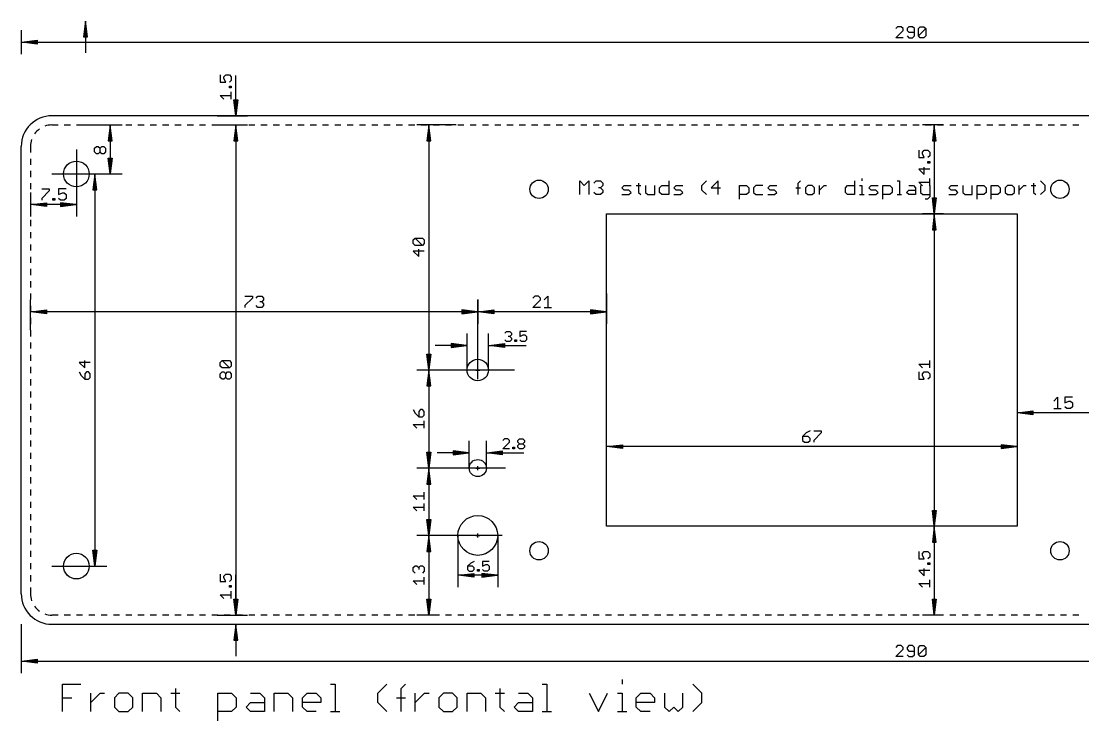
# Model space of a CAD drawing. Extents: x -7 to 596, y -21 to 445.
# Drawn here: x 0 to 173.2, y -17.2 to 96.9 of the extents above; entities that cross this region are included whole.
import ezdxf

# ---------------------------------------------------------------- set-up
doc = ezdxf.new("R2010")
doc.units = 0
for name, color, linetype in [('137', 1, 'CONTINUOUS'), ('20', 7, 'CONTINUOUS'), ('47', 2, 'CONTINUOUS')]:
    doc.layers.add(name, color=color, linetype=linetype)

msp = doc.modelspace()

# ---------------------------------------------------------------- linework, layer by layer
at = {"layer": '137'}
for p, q in [((137.1573, 71.2496), (137.1573, 70.8749)), ((91.127, 68.627), (91.127, 70.8749)), ((91.127, 70.8749), (91.8763, 70.1256)), ((91.8763, 70.1256), (92.6256, 70.8749)), ((92.6256, 70.8749), (92.6256, 68.627)), ((93.429, 70.5003), (93.8036, 70.8749)), ((93.8036, 70.8749), (94.5529, 70.8749)), ((94.5529, 69.751), (94.1783, 69.751)), ((94.5529, 70.8749), (94.9276, 70.5003)), ((94.9276, 70.1256), (94.5529, 69.751)), ((94.5529, 69.751), (94.9276, 69.3763)), ((94.9276, 70.5003), (94.9276, 70.1256)), ((94.9276, 69.3763), (94.9276, 69.0017)), ((98.0329, 69.751), (98.4076, 70.1256)), ((98.4076, 69.3763), (98.0329, 69.751)), ((98.4076, 70.1256), (99.5315, 70.1256)), ((99.1569, 69.3763), (98.4076, 69.3763)), ((99.5315, 69.0017), (99.1569, 69.3763)), ((100.3349, 70.1256), (101.0842, 70.1256)), ((100.7095, 70.5003), (100.7095, 69.0017)), ((101.8695, 70.1256), (101.8695, 69.0017)), ((103.3681, 68.627), (103.3681, 70.1256)), ((104.1715, 69.751), (104.5461, 70.1256)), ((104.1715, 69.0017), (104.1715, 69.751)), ((104.5461, 70.1256), (105.6701, 70.1256)), ((105.6701, 70.8749), (105.6701, 68.627)), ((106.4734, 69.751), (106.8481, 70.1256)), ((106.8481, 69.3763), (106.4734, 69.751)), ((106.8481, 70.1256), (107.9721, 70.1256)), ((107.5974, 69.3763), (106.8481, 69.3763)), ((107.9721, 69.0017), (107.5974, 69.3763)), ((111.0774, 70.1256), (111.8267, 70.8749)), ((111.0774, 69.3763), (111.0774, 70.1256)), ((111.8267, 68.627), (111.0774, 69.3763)), ((113.736, 70.8749), (112.612, 69.751)), ((112.612, 69.751), (114.1106, 69.751)), ((113.736, 68.627), (113.736, 70.8749)), ((117.2159, 67.8777), (117.2159, 70.1256)), ((117.2159, 70.1256), (118.3399, 70.1256)), ((118.3399, 70.1256), (118.7146, 69.751)), ((118.7146, 69.751), (118.7146, 69.0017)), ((119.8926, 70.1256), (119.5179, 69.751)), ((119.5179, 69.751), (119.5179, 69.0017)), ((121.0165, 70.1256), (119.8926, 70.1256)), ((121.8199, 69.751), (122.1945, 70.1256)), ((122.1945, 69.3763), (121.8199, 69.751)), ((122.1945, 70.1256), (123.3185, 70.1256)), ((122.9438, 69.3763), (122.1945, 69.3763)), ((123.3185, 69.0017), (122.9438, 69.3763)), ((126.4238, 69.751), (127.1731, 69.751)), ((126.7985, 70.5003), (127.1731, 70.8749)), ((126.7985, 68.627), (126.7985, 70.5003)), ((128.3331, 70.1256), (127.9584, 69.751)), ((127.9584, 69.751), (127.9584, 69.0017)), ((129.0824, 70.1256), (128.3331, 70.1256)), ((129.4571, 69.751), (129.0824, 70.1256)), ((129.4571, 69.0017), (129.4571, 69.751)), ((130.2604, 68.627), (130.2604, 70.1256)), ((130.2604, 69.3763), (131.0097, 70.1256)), ((131.0097, 70.1256), (131.3844, 70.1256)), ((134.4807, 69.751), (134.8553, 70.1256)), ((134.4807, 69.0017), (134.4807, 69.751)), ((134.8553, 70.1256), (135.9793, 70.1256)), ((135.9793, 70.8749), (135.9793, 68.627)), ((136.7827, 70.1256), (137.1573, 70.1256)), ((137.1573, 70.1256), (137.1573, 68.627)), ((138.3173, 69.751), (138.6919, 70.1256)), ((138.6919, 69.3763), (138.3173, 69.751)), ((138.6919, 70.1256), (139.8159, 70.1256)), ((139.4413, 69.3763), (138.6919, 69.3763)), ((139.8159, 69.0017), (139.4413, 69.3763)), ((140.6193, 67.8777), (140.6193, 70.1256)), ((140.6193, 70.1256), (141.7432, 70.1256)), ((141.7432, 70.1256), (142.1179, 69.751)), ((142.1179, 69.751), (142.1179, 69.0017)), ((142.9212, 70.8749), (143.2959, 70.8749)), ((143.2959, 70.8749), (143.2959, 68.627)), ((144.4559, 69.0017), (144.8305, 69.3763)), ((144.8305, 70.1256), (145.5798, 70.1256)), ((144.8305, 69.3763), (145.9545, 69.3763)), ((145.5798, 70.1256), (145.9545, 69.751)), ((145.9545, 69.751), (145.9545, 68.627)), ((146.7578, 70.1256), (146.7578, 69.0017)), ((148.2564, 70.1256), (148.2564, 68.2523)), ((151.3618, 69.751), (151.7364, 70.1256)), ((151.7364, 69.3763), (151.3618, 69.751)), ((151.7364, 70.1256), (152.8604, 70.1256)), ((152.4857, 69.3763), (151.7364, 69.3763)), ((152.8604, 69.0017), (152.4857, 69.3763)), ((153.6637, 70.1256), (153.6637, 69.0017)), ((155.1623, 68.627), (155.1623, 70.1256)), ((155.9657, 67.8777), (155.9657, 70.1256)), ((155.9657, 70.1256), (157.0897, 70.1256)), ((157.0897, 70.1256), (157.4643, 69.751)), ((157.4643, 69.751), (157.4643, 69.0017)), ((158.2677, 67.8777), (158.2677, 70.1256)), ((158.2677, 70.1256), (159.3916, 70.1256)), ((159.3916, 70.1256), (159.7663, 69.751)), ((159.7663, 69.751), (159.7663, 69.0017)), ((160.9443, 70.1256), (160.5696, 69.751)), ((160.5696, 69.751), (160.5696, 69.0017)), ((161.6936, 70.1256), (160.9443, 70.1256)), ((162.0682, 69.751), (161.6936, 70.1256)), ((162.0682, 69.0017), (162.0682, 69.751)), ((162.8716, 68.627), (162.8716, 70.1256)), ((162.8716, 69.3763), (163.6209, 70.1256)), ((163.6209, 70.1256), (163.9956, 70.1256)), ((164.7899, 70.1256), (165.5392, 70.1256)), ((165.1646, 70.5003), (165.1646, 69.0017)), ((167.0738, 70.1256), (166.3245, 70.8749)), ((166.3245, 68.627), (167.0738, 69.3763)), ((167.0738, 69.3763), (167.0738, 70.1256)), ((93.8036, 68.627), (93.429, 69.0017)), ((94.5529, 68.627), (93.8036, 68.627)), ((94.9276, 69.0017), (94.5529, 68.627)), ((98.0329, 68.627), (99.1569, 68.627)), ((99.1569, 68.627), (99.5315, 69.0017)), ((100.7095, 69.0017), (101.0842, 68.627)), ((101.8695, 69.0017), (102.2442, 68.627)), ((102.2442, 68.627), (103.3681, 68.627)), ((104.5461, 68.627), (104.1715, 69.0017)), ((105.6701, 68.627), (104.5461, 68.627)), ((106.4734, 68.627), (107.5974, 68.627)), ((107.5974, 68.627), (107.9721, 69.0017)), ((118.3399, 68.627), (117.2159, 68.627)), ((118.7146, 69.0017), (118.3399, 68.627)), ((119.5179, 69.0017), (119.8926, 68.627)), ((119.8926, 68.627), (121.0165, 68.627)), ((121.8199, 68.627), (122.9438, 68.627)), ((122.9438, 68.627), (123.3185, 69.0017)), ((127.9584, 69.0017), (128.3331, 68.627)), ((128.3331, 68.627), (129.0824, 68.627)), ((129.0824, 68.627), (129.4571, 69.0017)), ((134.8553, 68.627), (134.4807, 69.0017)), ((135.9793, 68.627), (134.8553, 68.627)), ((136.7827, 68.627), (137.532, 68.627)), ((138.3173, 68.627), (139.4413, 68.627)), ((139.4413, 68.627), (139.8159, 69.0017)), ((141.7432, 68.627), (140.6193, 68.627)), ((142.1179, 69.0017), (141.7432, 68.627)), ((142.9212, 68.627), (143.6705, 68.627)), ((144.8305, 68.627), (144.4559, 69.0017)), ((145.9545, 68.627), (144.8305, 68.627)), ((146.7578, 69.0017), (147.1325, 68.627)), ((147.1325, 68.627), (148.2564, 68.627)), ((147.8818, 67.8777), (147.5071, 67.8777)), ((148.2564, 68.2523), (147.8818, 67.8777)), ((151.3618, 68.627), (152.4857, 68.627)), ((152.4857, 68.627), (152.8604, 69.0017)), ((153.6637, 69.0017), (154.0384, 68.627)), ((154.0384, 68.627), (155.1623, 68.627)), ((157.0897, 68.627), (155.9657, 68.627)), ((157.4643, 69.0017), (157.0897, 68.627)), ((159.3916, 68.627), (158.2677, 68.627)), ((159.7663, 69.0017), (159.3916, 68.627)), ((160.5696, 69.0017), (160.9443, 68.627)), ((160.9443, 68.627), (161.6936, 68.627)), ((161.6936, 68.627), (162.0682, 69.0017)), ((165.1646, 69.0017), (165.5392, 68.627))]:
    msp.add_line(p, q, dxfattribs=at)
for centre in [(84.5, 69.5), (169.5, 69.5), (84.5, 10.5), (169.5, 10.5)]:
    msp.add_circle(centre, 1.5, dxfattribs=at)
at = {"layer": '20'}
for p, q in [((285, 81.5), (5, 81.5)), ((5, 80), (6.0071, 80)), ((7.0071, 80), (8.0143, 80)), ((9.0143, 80), (10.0214, 80)), ((11.0214, 80), (12.0286, 80)), ((13.0286, 80), (14.0357, 80)), ((15.0357, 80), (16.0429, 80)), ((17.0429, 80), (18.05, 80)), ((19.05, 80), (20.0571, 80)), ((21.0571, 80), (22.0643, 80)), ((23.0643, 80), (24.0714, 80)), ((25.0714, 80), (26.0786, 80)), ((27.0786, 80), (28.0857, 80)), ((29.0857, 80), (30.0929, 80)), ((31.0929, 80), (32.1, 80)), ((33.1, 80), (34.1071, 80)), ((35.1071, 80), (36.1143, 80)), ((37.1143, 80), (38.1214, 80)), ((39.1214, 80), (40.1286, 80)), ((41.1286, 80), (42.1357, 80)), ((43.1357, 80), (44.1429, 80)), ((45.1429, 80), (46.15, 80)), ((47.15, 80), (48.1571, 80)), ((49.1571, 80), (50.1643, 80)), ((51.1643, 80), (52.1714, 80)), ((53.1714, 80), (54.1786, 80)), ((55.1786, 80), (56.1857, 80)), ((57.1857, 80), (58.1929, 80)), ((59.1929, 80), (60.2, 80)), ((61.2, 80), (62.2071, 80)), ((63.2071, 80), (64.2143, 80)), ((65.2143, 80), (66.2214, 80)), ((67.2214, 80), (68.2286, 80)), ((69.2286, 80), (70.2357, 80)), ((71.2357, 80), (72.2429, 80)), ((73.2429, 80), (74.25, 80)), ((75.25, 80), (76.2571, 80)), ((77.2571, 80), (78.2643, 80)), ((79.2643, 80), (80.2714, 80)), ((81.2714, 80), (82.2786, 80)), ((83.2786, 80), (84.2857, 80)), ((85.2857, 80), (86.2929, 80)), ((87.2929, 80), (88.3, 80)), ((89.3, 80), (90.3071, 80)), ((91.3071, 80), (92.3143, 80)), ((93.3143, 80), (94.3214, 80)), ((95.3214, 80), (96.3286, 80)), ((97.3286, 80), (98.3357, 80)), ((99.3357, 80), (100.3429, 80)), ((101.3429, 80), (102.35, 80)), ((103.35, 80), (104.3571, 80)), ((105.3571, 80), (106.3643, 80)), ((107.3643, 80), (108.3714, 80)), ((109.3714, 80), (110.3786, 80)), ((111.3786, 80), (112.3857, 80)), ((113.3857, 80), (114.3929, 80)), ((115.3929, 80), (116.4, 80)), ((117.4, 80), (118.4071, 80)), ((119.4071, 80), (120.4143, 80)), ((121.4143, 80), (122.4214, 80)), ((123.4214, 80), (124.4286, 80)), ((125.4286, 80), (126.4357, 80)), ((127.4357, 80), (128.4429, 80)), ((129.4429, 80), (130.45, 80)), ((131.45, 80), (132.4571, 80)), ((133.4571, 80), (134.4643, 80)), ((135.4643, 80), (136.4714, 80)), ((137.4714, 80), (138.4786, 80)), ((139.4786, 80), (140.4857, 80)), ((141.4857, 80), (142.4929, 80)), ((143.4929, 80), (144.5, 80)), ((145.5, 80), (146.5071, 80)), ((147.5071, 80), (148.5143, 80)), ((149.5143, 80), (150.5214, 80)), ((151.5214, 80), (152.5286, 80)), ((153.5286, 80), (154.5357, 80)), ((155.5357, 80), (156.5429, 80)), ((157.5429, 80), (158.55, 80)), ((159.55, 80), (160.5571, 80)), ((161.5571, 80), (162.5643, 80)), ((163.5643, 80), (164.5714, 80)), ((165.5714, 80), (166.5786, 80)), ((167.5786, 80), (168.5857, 80)), ((169.5857, 80), (170.5929, 80)), ((171.5929, 80), (172.6, 80)), ((0, 3.5), (0, 76.5)), ((1.5, 76.5), (1.5, 75.5)), ((1.5, 74.5), (1.5, 73.5)), ((1.5, 72.5), (1.5, 71.5)), ((1.5, 70.5), (1.5, 69.5)), ((1.5, 68.5), (1.5, 67.5)), ((1.5, 66.5), (1.5, 65.5)), ((1.5, 64.5), (1.5, 63.5)), ((95.5, 65.5), (162.5, 65.5)), ((95.5, 14.5), (95.5, 65.5)), ((162.5, 65.5), (162.5, 14.5)), ((1.5, 62.5), (1.5, 61.5)), ((1.5, 60.5), (1.5, 59.5)), ((1.5, 58.5), (1.5, 57.5)), ((1.5, 56.5), (1.5, 55.5)), ((1.5, 54.5), (1.5, 53.5)), ((1.5, 52.5), (1.5, 51.5)), ((1.5, 50.5), (1.5, 49.5)), ((1.5, 48.5), (1.5, 47.5)), ((1.5, 46.5), (1.5, 45.5)), ((1.5, 44.5), (1.5, 43.5)), ((1.5, 42.5), (1.5, 41.5)), ((1.5, 40.5), (1.5, 39.5)), ((1.5, 38.5), (1.5, 37.5)), ((1.5, 36.5), (1.5, 35.5)), ((1.5, 34.5), (1.5, 33.5)), ((1.5, 32.5), (1.5, 31.5)), ((1.5, 30.5), (1.5, 29.5)), ((1.5, 28.5), (1.5, 27.5)), ((1.5, 26.5), (1.5, 25.5)), ((1.5, 24.5), (1.5, 23.5)), ((1.5, 22.5), (1.5, 21.5)), ((1.5, 20.5), (1.5, 19.5)), ((1.5, 18.5), (1.5, 17.5)), ((1.5, 16.5), (1.5, 15.5)), ((1.5, 14.5), (1.5, 13.5)), ((162.5, 14.5), (95.5, 14.5)), ((1.5, 12.5), (1.5, 11.5)), ((1.5, 10.5), (1.5, 9.5)), ((1.5, 8.5), (1.5, 7.5)), ((1.5, 6.5), (1.5, 5.5)), ((1.5, 4.5), (1.5, 3.5)), ((6.0071, 0), (5, 0)), ((8.0143, 0), (7.0071, 0)), ((10.0214, 0), (9.0143, 0)), ((12.0286, 0), (11.0214, 0)), ((14.0357, 0), (13.0286, 0)), ((16.0429, 0), (15.0357, 0)), ((18.05, 0), (17.0429, 0)), ((20.0571, 0), (19.05, 0)), ((22.0643, 0), (21.0571, 0)), ((24.0714, 0), (23.0643, 0)), ((26.0786, 0), (25.0714, 0)), ((28.0857, 0), (27.0786, 0)), ((30.0929, 0), (29.0857, 0)), ((32.1, 0), (31.0929, 0)), ((34.1071, 0), (33.1, 0)), ((36.1143, 0), (35.1071, 0)), ((38.1214, 0), (37.1143, 0)), ((40.1286, 0), (39.1214, 0)), ((42.1357, 0), (41.1286, 0)), ((44.1429, 0), (43.1357, 0)), ((46.15, 0), (45.1429, 0)), ((48.1571, 0), (47.15, 0)), ((50.1643, 0), (49.1571, 0)), ((52.1714, 0), (51.1643, 0)), ((54.1786, 0), (53.1714, 0)), ((56.1857, 0), (55.1786, 0)), ((58.1929, 0), (57.1857, 0)), ((60.2, 0), (59.1929, 0)), ((62.2071, 0), (61.2, 0)), ((64.2143, 0), (63.2071, 0)), ((66.2214, 0), (65.2143, 0)), ((68.2286, 0), (67.2214, 0)), ((70.2357, 0), (69.2286, 0)), ((72.2429, 0), (71.2357, 0)), ((74.25, 0), (73.2429, 0)), ((76.2571, 0), (75.25, 0)), ((78.2643, 0), (77.2571, 0)), ((80.2714, 0), (79.2643, 0)), ((82.2786, 0), (81.2714, 0)), ((84.2857, 0), (83.2786, 0)), ((86.2929, 0), (85.2857, 0)), ((88.3, 0), (87.2929, 0)), ((90.3071, 0), (89.3, 0)), ((92.3143, 0), (91.3071, 0)), ((94.3214, 0), (93.3143, 0)), ((96.3286, 0), (95.3214, 0)), ((98.3357, 0), (97.3286, 0)), ((100.3429, 0), (99.3357, 0)), ((102.35, 0), (101.3429, 0)), ((104.3571, 0), (103.35, 0)), ((106.3643, 0), (105.3571, 0)), ((108.3714, 0), (107.3643, 0)), ((110.3786, 0), (109.3714, 0)), ((112.3857, 0), (111.3786, 0)), ((114.3929, 0), (113.3857, 0)), ((116.4, 0), (115.3929, 0)), ((118.4071, 0), (117.4, 0)), ((120.4143, 0), (119.4071, 0)), ((122.4214, 0), (121.4143, 0)), ((124.4286, 0), (123.4214, 0)), ((126.4357, 0), (125.4286, 0)), ((128.4429, 0), (127.4357, 0)), ((130.45, 0), (129.4429, 0)), ((132.4571, 0), (131.45, 0)), ((134.4643, 0), (133.4571, 0)), ((136.4714, 0), (135.4643, 0)), ((138.4786, 0), (137.4714, 0)), ((140.4857, 0), (139.4786, 0)), ((142.4929, 0), (141.4857, 0)), ((144.5, 0), (143.4929, 0)), ((146.5071, 0), (145.5, 0)), ((148.5143, 0), (147.5071, 0)), ((150.5214, 0), (149.5143, 0)), ((152.5286, 0), (151.5214, 0)), ((154.5357, 0), (153.5286, 0)), ((156.5429, 0), (155.5357, 0)), ((158.55, 0), (157.5429, 0)), ((160.5571, 0), (159.55, 0)), ((162.5643, 0), (161.5571, 0)), ((164.5714, 0), (163.5643, 0)), ((166.5786, 0), (165.5714, 0)), ((168.5857, 0), (167.5786, 0)), ((170.5929, 0), (169.5857, 0)), ((172.6, 0), (171.5929, 0)), ((5, -1.5), (285, -1.5))]:
    msp.add_line(p, q, dxfattribs=at)
for centre, radius in [((9, 72), 2.1), ((74.5, 40), 1.75), ((74.5, 24), 1.4), ((74.5, 13), 3.25), ((9, 8), 2.1)]:
    msp.add_circle(centre, radius, dxfattribs=at)
for centre, radius, start, end in [((5, 76.5), 5, 90, 180), ((5, 76.5), 3.5, 90, 109.0865), ((5, 76.5), 3.5, 125.4567, 144.5433), ((5, 76.5), 3.5, 160.9135, 180), ((5, 3.5), 5, 180, 270), ((5, 3.5), 3.5, 180, 199.0865), ((5, 3.5), 3.5, 215.4567, 234.5433), ((5, 3.5), 3.5, 250.9135, 270)]:
    msp.add_arc(centre, radius, start, end, dxfattribs=at)
at = {"layer": '47'}
for p, q in [((0, 95.5), (0, 91.55)), ((10.5, 96.935), (10.1808, 94.4)), ((10.5, 96.935), (10.24, 94.4)), ((10.5, 96.935), (10.37, 94.4)), ((10.5, 96.935), (10.5, 91.8)), ((10.8192, 94.4), (10.5, 96.935)), ((10.63, 94.4), (10.5, 96.935)), ((10.76, 94.4), (10.5, 96.935)), ((143.0137, 96.0299), (142.7139, 95.7302)), ((142.7139, 94.2316), (143.9128, 95.4305)), ((143.6131, 96.0299), (143.0137, 96.0299)), ((143.9128, 95.7302), (143.6131, 96.0299)), ((143.9128, 95.4305), (143.9128, 95.7302)), ((144.8552, 96.0299), (144.5555, 95.7302)), ((144.5555, 95.7302), (144.5555, 95.4305)), ((144.5555, 95.4305), (144.8552, 95.1308)), ((145.4547, 96.0299), (144.8552, 96.0299)), ((145.7544, 95.7302), (145.4547, 96.0299)), ((145.7544, 94.5313), (145.7544, 95.7302)), ((146.3971, 95.7302), (146.6968, 96.0299)), ((146.3971, 94.5313), (146.3971, 95.7302)), ((146.3971, 94.5313), (147.596, 95.7302)), ((146.6968, 96.0299), (147.2962, 96.0299)), ((147.2962, 96.0299), (147.596, 95.7302)), ((147.596, 95.7302), (147.596, 94.5313)), ((0.065, 93.5), (2.6, 93.8192)), ((0.065, 93.5), (2.6, 93.76)), ((0.065, 93.5), (2.6, 93.63)), ((2.6, 93.8192), (2.6, 93.1808)), ((10.1808, 94.4), (10.8192, 94.4)), ((143.9128, 94.2316), (142.7139, 94.2316)), ((144.5555, 94.5313), (144.8552, 94.2316)), ((144.8552, 95.1308), (145.7544, 95.1308)), ((144.8552, 94.2316), (145.4547, 94.2316)), ((145.4547, 94.2316), (145.7544, 94.5313)), ((146.6968, 94.2316), (146.3971, 94.5313)), ((147.2962, 94.2316), (146.6968, 94.2316)), ((147.596, 94.5313), (147.2962, 94.2316)), ((0.065, 93.5), (289.935, 93.5)), ((2.6, 93.1808), (0.065, 93.5)), ((2.6, 93.37), (0.065, 93.5)), ((2.6, 93.24), (0.065, 93.5)), ((32.4701, 88.1628), (32.4701, 86.964)), ((32.4701, 86.964), (33.3692, 86.964)), ((33.0695, 87.8631), (33.3692, 88.1628)), ((33.0695, 87.5634), (33.0695, 87.8631)), ((33.3692, 86.964), (33.0695, 87.5634)), ((33.3692, 88.1628), (33.9687, 88.1628)), ((33.9687, 88.1628), (34.2684, 87.8631)), ((34.2684, 87.2637), (33.9687, 86.964)), ((34.2684, 87.8631), (34.2684, 87.2637)), ((35, 81.565), (35, 88.0809)), ((33.9687, 86.0432), (33.9687, 86.3429)), ((33.9687, 86.3429), (34.2684, 86.3429)), ((34.2684, 86.0432), (33.9687, 86.0432)), ((34.2684, 86.3429), (34.2684, 86.0432)), ((34.2684, 84.2016), (34.2684, 85.4005)), ((33.0695, 84.2016), (32.4701, 84.801)), ((32.4701, 84.801), (34.2684, 84.801)), ((35, 81.565), (34.6808, 84.1)), ((34.6808, 84.1), (35.3192, 84.1)), ((35, 81.565), (34.74, 84.1)), ((35, 81.565), (34.87, 84.1)), ((35.3192, 84.1), (35, 81.565)), ((35.13, 84.1), (35, 81.565)), ((35.26, 84.1), (35, 81.565)), ((32, 81.5), (36.95, 81.5)), ((9.5, 80), (16.45, 80)), ((14.5, 79.935), (14.1808, 77.4)), ((14.5, 79.935), (14.24, 77.4)), ((14.5, 79.935), (14.37, 77.4)), ((14.5, 79.935), (14.5, 72.065)), ((14.8192, 77.4), (14.5, 79.935)), ((14.63, 77.4), (14.5, 79.935)), ((14.76, 77.4), (14.5, 79.935)), ((31.5, 80), (36.95, 80)), ((34.5, 80), (36.95, 80)), ((35, 79.935), (34.6808, 77.4)), ((35, 79.935), (34.6808, 77.4)), ((35, 79.935), (34.74, 77.4)), ((35, 79.935), (34.74, 77.4)), ((35, 79.935), (34.87, 77.4)), ((35, 79.935), (34.87, 77.4)), ((35, 79.935), (35, 0.065)), ((35.3192, 77.4), (35, 79.935)), ((35.13, 77.4), (35, 79.935)), ((35.26, 77.4), (35, 79.935)), ((35, 79.935), (35, 74.8)), ((35.3192, 77.4), (35, 79.935)), ((35.13, 77.4), (35, 79.935)), ((35.26, 77.4), (35, 79.935)), ((71, 80), (64.55, 80)), ((66.5, 79.935), (66.1808, 77.4)), ((66.5, 79.935), (66.24, 77.4)), ((66.5, 79.935), (66.37, 77.4)), ((66.5, 79.935), (66.5, 40.065)), ((66.8192, 77.4), (66.5, 79.935)), ((66.63, 77.4), (66.5, 79.935)), ((66.76, 77.4), (66.5, 79.935)), ((150.5, 80), (147.05, 80)), ((149, 79.935), (148.6808, 77.4)), ((149, 79.935), (148.74, 77.4)), ((149, 79.935), (148.87, 77.4)), ((149, 79.935), (149, 65.565)), ((149.3192, 77.4), (149, 79.935)), ((149.13, 77.4), (149, 79.935)), ((149.26, 77.4), (149, 79.935)), ((11.9701, 76.2064), (12.2698, 76.5061)), ((12.2698, 76.5061), (12.5695, 76.5061)), ((12.5695, 76.5061), (12.8692, 76.2064)), ((12.8692, 76.2064), (13.169, 76.5061)), ((13.169, 76.5061), (13.4687, 76.5061)), ((13.4687, 76.5061), (13.7684, 76.2064)), ((14.1808, 77.4), (14.8192, 77.4)), ((34.6808, 77.4), (35.3192, 77.4)), ((34.6808, 77.4), (35.3192, 77.4)), ((66.1808, 77.4), (66.8192, 77.4)), ((148.6808, 77.4), (149.3192, 77.4)), ((9, 76), (9, 65.05)), ((11.9701, 75.6069), (11.9701, 76.2064)), ((12.2698, 75.3072), (11.9701, 75.6069)), ((12.5695, 75.3072), (12.2698, 75.3072)), ((12.8692, 75.6069), (12.5695, 75.3072)), ((12.8692, 75.6069), (12.8692, 76.2064)), ((13.169, 75.3072), (12.8692, 75.6069)), ((13.4687, 75.3072), (13.169, 75.3072)), ((13.7684, 75.6069), (13.4687, 75.3072)), ((13.7684, 76.2064), (13.7684, 75.6069)), ((14.5, 72.065), (14.1808, 74.6)), ((14.1808, 74.6), (14.8192, 74.6)), ((14.5, 72.065), (14.24, 74.6)), ((14.5, 72.065), (14.37, 74.6)), ((14.8192, 74.6), (14.5, 72.065)), ((14.63, 74.6), (14.5, 72.065)), ((14.76, 74.6), (14.5, 72.065)), ((146.4701, 75.8651), (146.4701, 74.6662)), ((146.4701, 74.6662), (147.3692, 74.6662)), ((147.0695, 75.5654), (147.3692, 75.8651)), ((147.0695, 75.2656), (147.0695, 75.5654)), ((147.3692, 74.6662), (147.0695, 75.2656)), ((147.3692, 75.8651), (147.9687, 75.8651)), ((147.9687, 75.8651), (148.2684, 75.5654)), ((148.2684, 74.9659), (147.9687, 74.6662)), ((148.2684, 75.5654), (148.2684, 74.9659)), ((148.2684, 72.803), (146.4701, 72.803)), ((146.4701, 72.803), (147.3692, 71.9038)), ((147.3692, 71.9038), (147.3692, 73.1027)), ((147.9687, 73.7454), (147.9687, 74.0451)), ((147.9687, 74.0451), (148.2684, 74.0451)), ((148.2684, 73.7454), (147.9687, 73.7454)), ((148.2684, 74.0451), (148.2684, 73.7454)), ((5, 72), (13.95, 72)), ((12, 71.935), (11.6808, 69.4)), ((12, 71.935), (11.74, 69.4)), ((12, 71.935), (11.87, 69.4)), ((12, 71.935), (12, 8.065)), ((12.3192, 69.4), (12, 71.935)), ((12.13, 69.4), (12, 71.935)), ((12.26, 69.4), (12, 71.935)), ((12.5, 72), (16.45, 72)), ((148.2684, 70.0623), (148.2684, 71.2612)), ((3.3357, 69.5554), (4.5685, 69.5554)), ((4.5685, 69.5554), (4.5685, 69.2472)), ((7.3309, 69.5554), (6.0981, 69.5554)), ((6.0981, 69.5554), (6.0981, 68.6308)), ((11.6808, 69.4), (12.3192, 69.4)), ((147.0695, 70.0623), (146.4701, 70.6617)), ((146.4701, 70.6617), (148.2684, 70.6617)), ((1.5, 69), (1.5, 65.05)), ((4.5685, 69.2472), (3.3357, 68.0144)), ((3.3357, 68.0144), (3.3357, 67.7062)), ((5.1773, 67.7062), (5.1773, 68.0144)), ((5.1773, 68.0144), (5.4855, 68.0144)), ((5.4855, 67.7062), (5.1773, 67.7062)), ((5.4855, 68.0144), (5.4855, 67.7062)), ((6.0981, 68.6308), (6.7145, 68.939)), ((6.4063, 67.7062), (6.0981, 68.0144)), ((7.0227, 67.7062), (6.4063, 67.7062)), ((6.7145, 68.939), (7.0227, 68.939)), ((7.0227, 68.939), (7.3309, 68.6308)), ((7.3309, 68.0144), (7.0227, 67.7062)), ((7.3309, 68.6308), (7.3309, 68.0144)), ((149, 65.565), (148.6808, 68.1)), ((148.6808, 68.1), (149.3192, 68.1)), ((149, 65.565), (148.74, 68.1)), ((149, 65.565), (148.87, 68.1)), ((149.3192, 68.1), (149, 65.565)), ((149.13, 68.1), (149, 65.565)), ((149.26, 68.1), (149, 65.565)), ((1.565, 67), (4.1, 67.3192)), ((1.565, 67), (4.1, 67.26)), ((1.565, 67), (4.1, 67.13)), ((8.935, 67), (1.565, 67)), ((4.1, 66.6808), (1.565, 67)), ((4.1, 66.87), (1.565, 67)), ((4.1, 66.74), (1.565, 67)), ((4.1, 67.3192), (4.1, 66.6808)), ((8.935, 67), (6.4, 67.3192)), ((6.4, 67.3192), (6.4, 66.6808)), ((8.935, 67), (6.4, 67.26)), ((8.935, 67), (6.4, 67.13)), ((6.4, 66.6808), (8.935, 67)), ((6.4, 66.87), (8.935, 67)), ((6.4, 66.74), (8.935, 67)), ((150.5, 65.5), (147.05, 65.5)), ((147.5, 65.5), (150.95, 65.5)), ((149, 65.435), (148.6808, 62.9)), ((149, 65.435), (148.74, 62.9)), ((149, 65.435), (148.87, 62.9)), ((149, 65.435), (149, 14.565)), ((149.3192, 62.9), (149, 65.435)), ((149.13, 62.9), (149, 65.435)), ((149.26, 62.9), (149, 65.435)), ((148.6808, 62.9), (149.3192, 62.9)), ((63.9701, 61.2491), (64.2698, 61.5488)), ((63.9701, 60.6496), (63.9701, 61.2491)), ((64.2698, 60.3499), (63.9701, 60.6496)), ((64.2698, 61.5488), (65.4687, 61.5488)), ((65.4687, 60.3499), (64.2698, 61.5488)), ((65.4687, 61.5488), (65.7684, 61.2491)), ((65.7684, 60.6496), (65.4687, 60.3499)), ((65.7684, 61.2491), (65.7684, 60.6496)), ((65.7684, 59.4075), (63.9701, 59.4075)), ((63.9701, 59.4075), (64.8692, 58.5083)), ((65.4687, 60.3499), (64.2698, 60.3499)), ((64.8692, 58.5083), (64.8692, 59.7072)), ((36.4829, 52.0554), (37.7157, 52.0554)), ((37.7157, 52.0554), (37.7157, 51.7472)), ((38.3245, 51.7472), (38.6327, 52.0554)), ((38.6327, 52.0554), (39.2491, 52.0554)), ((39.2491, 52.0554), (39.5573, 51.7472)), ((83.7911, 52.0554), (83.4829, 51.7472)), ((84.4075, 52.0554), (83.7911, 52.0554)), ((84.7157, 51.7472), (84.4075, 52.0554)), ((85.3245, 51.439), (85.9409, 52.0554)), ((85.9409, 52.0554), (85.9409, 50.2062)), ((95.5, 52.5), (95.5, 47.55)), ((1.5, 46.5), (1.5, 51.45)), ((37.7157, 51.7472), (36.4829, 50.5144)), ((36.4829, 50.5144), (36.4829, 50.2062)), ((38.6327, 50.2062), (38.3245, 50.5144)), ((39.2491, 51.1308), (38.9409, 51.1308)), ((39.5573, 51.439), (39.2491, 51.1308)), ((39.2491, 51.1308), (39.5573, 50.8226)), ((39.5573, 50.5144), (39.2491, 50.2062)), ((39.5573, 51.7472), (39.5573, 51.439)), ((39.5573, 50.8226), (39.5573, 50.5144)), ((74.5, 51.5), (74.5, 47.55)), ((74.5, 38.5), (74.5, 51.45)), ((83.4829, 50.2062), (84.7157, 51.439)), ((84.7157, 51.439), (84.7157, 51.7472)), ((1.565, 49.5), (4.1, 49.8192)), ((1.565, 49.5), (4.1, 49.76)), ((1.565, 49.5), (4.1, 49.63)), ((74.435, 49.5), (1.565, 49.5)), ((4.1, 49.1808), (1.565, 49.5)), ((4.1, 49.37), (1.565, 49.5)), ((4.1, 49.24), (1.565, 49.5)), ((4.1, 49.8192), (4.1, 49.1808)), ((39.2491, 50.2062), (38.6327, 50.2062)), ((74.435, 49.5), (71.9, 49.8192)), ((71.9, 49.8192), (71.9, 49.1808)), ((74.435, 49.5), (71.9, 49.76)), ((74.435, 49.5), (71.9, 49.63)), ((71.9, 49.1808), (74.435, 49.5)), ((71.9, 49.37), (74.435, 49.5)), ((71.9, 49.24), (74.435, 49.5)), ((74.565, 49.5), (77.1, 49.8192)), ((74.565, 49.5), (77.1, 49.76)), ((74.565, 49.5), (77.1, 49.63)), ((95.435, 49.5), (74.565, 49.5)), ((77.1, 49.1808), (74.565, 49.5)), ((77.1, 49.37), (74.565, 49.5)), ((77.1, 49.24), (74.565, 49.5)), ((77.1, 49.8192), (77.1, 49.1808)), ((84.7157, 50.2062), (83.4829, 50.2062)), ((85.3245, 50.2062), (86.5573, 50.2062)), ((95.435, 49.5), (92.9, 49.8192)), ((92.9, 49.8192), (92.9, 49.1808)), ((95.435, 49.5), (92.9, 49.76)), ((95.435, 49.5), (92.9, 49.63)), ((92.9, 49.1808), (95.435, 49.5)), ((92.9, 49.37), (95.435, 49.5)), ((92.9, 49.24), (95.435, 49.5)), ((72.75, 40), (72.75, 45.95)), ((76.25, 40), (76.25, 45.95)), ((78.9262, 46.0065), (79.1974, 46.2777)), ((79.1974, 46.2777), (79.7397, 46.2777)), ((79.7397, 45.4642), (79.4685, 45.4642)), ((79.7397, 46.2777), (80.0109, 46.0065)), ((80.0109, 45.7354), (79.7397, 45.4642)), ((79.7397, 45.4642), (80.0109, 45.193)), ((80.0109, 46.0065), (80.0109, 45.7354)), ((80.0109, 45.193), (80.0109, 44.9219)), ((82.4666, 46.2777), (81.3819, 46.2777)), ((81.3819, 46.2777), (81.3819, 45.4642)), ((81.3819, 45.4642), (81.9243, 45.7354)), ((81.9243, 45.7354), (82.1954, 45.7354)), ((82.1954, 45.7354), (82.4666, 45.4642)), ((82.4666, 45.4642), (82.4666, 44.9219)), ((72.685, 44), (67.55, 44)), ((72.685, 44), (70.15, 44.3192)), ((70.15, 44.3192), (70.15, 43.6808)), ((72.685, 44), (70.15, 44.26)), ((72.685, 44), (70.15, 44.13)), ((70.15, 43.6808), (72.685, 44)), ((70.15, 43.87), (72.685, 44)), ((70.15, 43.74), (72.685, 44)), ((76.315, 44), (78.85, 44.3192)), ((76.315, 44), (78.85, 44.26)), ((76.315, 44), (78.85, 44.13)), ((76.315, 44), (82.3846, 44)), ((78.85, 43.6808), (76.315, 44)), ((78.85, 43.87), (76.315, 44)), ((78.85, 43.74), (76.315, 44)), ((78.85, 44.3192), (78.85, 43.6808)), ((79.1974, 44.6507), (78.9262, 44.9219)), ((79.7397, 44.6507), (79.1974, 44.6507)), ((80.0109, 44.9219), (79.7397, 44.6507)), ((80.5634, 44.6507), (80.5634, 44.9219)), ((80.5634, 44.9219), (80.8345, 44.9219)), ((80.8345, 44.6507), (80.5634, 44.6507)), ((80.8345, 44.9219), (80.8345, 44.6507)), ((81.6531, 44.6507), (81.3819, 44.9219)), ((82.1954, 44.6507), (81.6531, 44.6507)), ((82.4666, 44.9219), (82.1954, 44.6507)), ((66.5, 40.065), (66.1808, 42.6)), ((66.1808, 42.6), (66.8192, 42.6)), ((66.5, 40.065), (66.24, 42.6)), ((66.5, 40.065), (66.37, 42.6)), ((66.8192, 42.6), (66.5, 40.065)), ((66.63, 42.6), (66.5, 40.065)), ((66.76, 42.6), (66.5, 40.065)), ((11.2684, 41.2491), (9.4701, 41.2491)), ((9.4701, 41.2491), (10.3692, 40.3499)), ((10.3692, 40.3499), (10.3692, 41.5488)), ((32.4701, 41.2491), (32.7698, 41.5488)), ((32.4701, 40.6496), (32.4701, 41.2491)), ((32.7698, 40.3499), (32.4701, 40.6496)), ((32.7698, 41.5488), (33.9687, 41.5488)), ((33.9687, 40.3499), (32.7698, 41.5488)), ((33.9687, 40.3499), (32.7698, 40.3499)), ((33.9687, 41.5488), (34.2684, 41.2491)), ((34.2684, 40.6496), (33.9687, 40.3499)), ((34.2684, 41.2491), (34.2684, 40.6496)), ((80.5, 40), (64.55, 40)), ((68, 40), (64.55, 40)), ((66.5, 39.935), (66.1808, 37.4)), ((66.5, 39.935), (66.24, 37.4)), ((66.5, 39.935), (66.37, 37.4)), ((66.5, 39.935), (66.5, 24.065)), ((66.8192, 37.4), (66.5, 39.935)), ((66.63, 37.4), (66.5, 39.935)), ((66.76, 37.4), (66.5, 39.935)), ((74.1808, 40), (74.8192, 40)), ((74.5, 39.6808), (74.5, 40.3192)), ((147.0695, 40.3499), (146.4701, 40.9494)), ((146.4701, 40.9494), (148.2684, 40.9494)), ((148.2684, 40.3499), (148.2684, 41.5488)), ((9.4701, 39.7072), (9.7698, 39.1078)), ((9.7698, 39.1078), (10.3692, 38.5083)), ((10.669, 39.7072), (10.3692, 39.4075)), ((10.3692, 39.4075), (10.3692, 38.5083)), ((10.3692, 38.5083), (10.9687, 38.5083)), ((10.9687, 39.7072), (10.669, 39.7072)), ((11.2684, 39.4075), (10.9687, 39.7072)), ((10.9687, 38.5083), (11.2684, 38.8081)), ((11.2684, 38.8081), (11.2684, 39.4075)), ((32.4701, 39.4075), (32.7698, 39.7072)), ((32.4701, 38.8081), (32.4701, 39.4075)), ((32.7698, 38.5083), (32.4701, 38.8081)), ((32.7698, 39.7072), (33.0695, 39.7072)), ((33.0695, 38.5083), (32.7698, 38.5083)), ((33.0695, 39.7072), (33.3692, 39.4075)), ((33.3692, 38.8081), (33.0695, 38.5083)), ((33.3692, 39.4075), (33.669, 39.7072)), ((33.3692, 38.8081), (33.3692, 39.4075)), ((33.669, 38.5083), (33.3692, 38.8081)), ((33.669, 39.7072), (33.9687, 39.7072)), ((33.9687, 38.5083), (33.669, 38.5083)), ((33.9687, 39.7072), (34.2684, 39.4075)), ((34.2684, 38.8081), (33.9687, 38.5083)), ((34.2684, 39.4075), (34.2684, 38.8081)), ((146.4701, 39.7072), (146.4701, 38.5083)), ((146.4701, 38.5083), (147.3692, 38.5083)), ((147.0695, 39.4075), (147.3692, 39.7072)), ((147.0695, 39.1078), (147.0695, 39.4075)), ((147.3692, 38.5083), (147.0695, 39.1078)), ((147.3692, 39.7072), (147.9687, 39.7072)), ((147.9687, 39.7072), (148.2684, 39.4075)), ((148.2684, 38.8081), (147.9687, 38.5083)), ((148.2684, 39.4075), (148.2684, 38.8081)), ((66.1808, 37.4), (66.8192, 37.4)), ((162.5, 36.5), (162.5, 31.05)), ((168.4829, 34.939), (169.0993, 35.5554)), ((169.0993, 35.5554), (169.0993, 33.7062)), ((171.5573, 35.5554), (170.3245, 35.5554)), ((170.3245, 35.5554), (170.3245, 34.6308)), ((170.3245, 34.6308), (170.9409, 34.939)), ((170.9409, 34.939), (171.2491, 34.939)), ((171.2491, 34.939), (171.5573, 34.6308)), ((63.9701, 33.5488), (64.2698, 32.9494)), ((64.2698, 32.9494), (64.8692, 32.3499)), ((65.169, 33.5488), (64.8692, 33.2491)), ((64.8692, 33.2491), (64.8692, 32.3499)), ((65.4687, 33.5488), (65.169, 33.5488)), ((65.7684, 33.2491), (65.4687, 33.5488)), ((65.7684, 32.6496), (65.7684, 33.2491)), ((162.565, 33), (165.1, 33.3192)), ((162.565, 33), (165.1, 33.26)), ((162.565, 33), (165.1, 33.13)), ((177.435, 33), (162.565, 33)), ((165.1, 32.6808), (162.565, 33)), ((165.1, 32.87), (162.565, 33)), ((165.1, 32.74), (162.565, 33)), ((165.1, 33.3192), (165.1, 32.6808)), ((168.4829, 33.7062), (169.7157, 33.7062)), ((170.6327, 33.7062), (170.3245, 34.0144)), ((171.2491, 33.7062), (170.6327, 33.7062)), ((171.5573, 34.0144), (171.2491, 33.7062)), ((171.5573, 34.6308), (171.5573, 34.0144)), ((64.8692, 32.3499), (65.4687, 32.3499)), ((65.4687, 32.3499), (65.7684, 32.6496)), ((65.7684, 30.5083), (65.7684, 31.7072)), ((64.5695, 30.5083), (63.9701, 31.1078)), ((63.9701, 31.1078), (65.7684, 31.1078)), ((95.5, 24.5), (95.5, 29.45)), ((128.0993, 29.7472), (127.4829, 29.1308)), ((128.7157, 30.0554), (128.0993, 29.7472)), ((129.3245, 30.0554), (130.5573, 30.0554)), ((130.5573, 29.7472), (129.3245, 28.5144)), ((130.5573, 30.0554), (130.5573, 29.7472)), ((162.5, 29.5), (162.5, 25.55)), ((73.1, 24), (73.1, 28.45)), ((75.9, 24), (75.9, 28.45)), ((78.8474, 28.7777), (78.5762, 28.5065)), ((78.5762, 27.1507), (79.6609, 28.2354)), ((79.3897, 28.7777), (78.8474, 28.7777)), ((79.6609, 28.5065), (79.3897, 28.7777)), ((79.6609, 28.2354), (79.6609, 28.5065)), ((81.0319, 28.5065), (81.3031, 28.7777)), ((81.0319, 28.2354), (81.0319, 28.5065)), ((81.3031, 27.9642), (81.0319, 28.2354)), ((81.0319, 27.693), (81.3031, 27.9642)), ((81.3031, 28.7777), (81.8454, 28.7777)), ((81.3031, 27.9642), (81.8454, 27.9642)), ((81.8454, 28.7777), (82.1166, 28.5065)), ((82.1166, 28.2354), (81.8454, 27.9642)), ((81.8454, 27.9642), (82.1166, 27.693)), ((82.1166, 28.5065), (82.1166, 28.2354)), ((95.565, 27.5), (98.1, 27.8192)), ((95.565, 27.5), (98.1, 27.76)), ((98.1, 27.8192), (98.1, 27.1808)), ((127.4829, 29.1308), (127.4829, 28.5144)), ((128.4075, 29.1308), (127.4829, 29.1308)), ((127.4829, 28.5144), (127.7911, 28.2062)), ((127.7911, 28.2062), (128.4075, 28.2062)), ((128.7157, 28.8226), (128.4075, 29.1308)), ((128.4075, 28.2062), (128.7157, 28.5144)), ((128.7157, 28.5144), (128.7157, 28.8226)), ((129.3245, 28.5144), (129.3245, 28.2062)), ((162.435, 27.5), (159.9, 27.8192)), ((159.9, 27.8192), (159.9, 27.1808)), ((162.435, 27.5), (159.9, 27.76)), ((66.5, 24.065), (66.1808, 26.6)), ((66.1808, 26.6), (66.8192, 26.6)), ((66.5, 24.065), (66.24, 26.6)), ((66.5, 24.065), (66.37, 26.6)), ((66.8192, 26.6), (66.5, 24.065)), ((66.63, 26.6), (66.5, 24.065)), ((66.76, 26.6), (66.5, 24.065)), ((73.035, 26.5), (67.9, 26.5)), ((73.035, 26.5), (70.5, 26.8192)), ((70.5, 26.8192), (70.5, 26.1808)), ((73.035, 26.5), (70.5, 26.76)), ((73.035, 26.5), (70.5, 26.63)), ((70.5, 26.1808), (73.035, 26.5)), ((70.5, 26.37), (73.035, 26.5)), ((70.5, 26.24), (73.035, 26.5)), ((75.965, 26.5), (78.5, 26.8192)), ((75.965, 26.5), (78.5, 26.76)), ((75.965, 26.5), (78.5, 26.63)), ((75.965, 26.5), (82.0346, 26.5)), ((78.5, 26.1808), (75.965, 26.5)), ((78.5, 26.37), (75.965, 26.5)), ((78.5, 26.24), (75.965, 26.5)), ((78.5, 26.8192), (78.5, 26.1808)), ((79.6609, 27.1507), (78.5762, 27.1507)), ((80.2134, 27.1507), (80.2134, 27.4219)), ((80.2134, 27.4219), (80.4845, 27.4219)), ((80.4845, 27.1507), (80.2134, 27.1507)), ((80.4845, 27.4219), (80.4845, 27.1507)), ((81.0319, 27.4219), (81.0319, 27.693)), ((81.3031, 27.1507), (81.0319, 27.4219)), ((81.8454, 27.1507), (81.3031, 27.1507)), ((82.1166, 27.4219), (81.8454, 27.1507)), ((82.1166, 27.693), (82.1166, 27.4219)), ((95.565, 27.5), (98.1, 27.63)), ((162.435, 27.5), (95.565, 27.5)), ((98.1, 27.1808), (95.565, 27.5)), ((98.1, 27.37), (95.565, 27.5)), ((98.1, 27.24), (95.565, 27.5)), ((162.435, 27.5), (159.9, 27.63)), ((159.9, 27.1808), (162.435, 27.5)), ((159.9, 27.37), (162.435, 27.5)), ((159.9, 27.24), (162.435, 27.5)), ((74.5, 23.6808), (74.5, 24.3192)), ((79, 24), (64.55, 24)), ((68, 24), (64.55, 24)), ((66.5, 23.935), (66.1808, 21.4)), ((66.5, 23.935), (66.24, 21.4)), ((66.5, 23.935), (66.37, 21.4)), ((66.5, 23.935), (66.5, 13.065)), ((66.8192, 21.4), (66.5, 23.935)), ((66.63, 21.4), (66.5, 23.935)), ((66.76, 21.4), (66.5, 23.935)), ((74.1808, 24), (74.8192, 24)), ((66.1808, 21.4), (66.8192, 21.4)), ((64.5695, 18.8499), (63.9701, 19.4494)), ((63.9701, 19.4494), (65.7684, 19.4494)), ((65.7684, 18.8499), (65.7684, 20.0488)), ((64.5695, 17.0083), (63.9701, 17.6078)), ((63.9701, 17.6078), (65.7684, 17.6078)), ((65.7684, 17.0083), (65.7684, 18.2072)), ((66.5, 13.065), (66.1808, 15.6)), ((66.1808, 15.6), (66.8192, 15.6)), ((66.5, 13.065), (66.24, 15.6)), ((66.5, 13.065), (66.37, 15.6)), ((66.8192, 15.6), (66.5, 13.065)), ((66.63, 15.6), (66.5, 13.065)), ((66.76, 15.6), (66.5, 13.065)), ((149, 14.565), (148.6808, 17.1)), ((148.6808, 17.1), (149.3192, 17.1)), ((149, 14.565), (148.74, 17.1)), ((149, 14.565), (148.87, 17.1)), ((149.3192, 17.1), (149, 14.565)), ((149.13, 17.1), (149, 14.565)), ((149.26, 17.1), (149, 14.565)), ((150, 14.5), (147.05, 14.5)), ((150.5, 14.5), (147.05, 14.5)), ((149, 14.435), (148.6808, 11.9)), ((149, 14.435), (148.74, 11.9)), ((149, 14.435), (148.87, 11.9)), ((149, 14.435), (149, 0.065)), ((149.3192, 11.9), (149, 14.435)), ((149.13, 11.9), (149, 14.435)), ((149.26, 11.9), (149, 14.435)), ((78.5, 13), (64.55, 13)), ((68, 13), (64.55, 13)), ((66.5, 12.935), (66.1808, 10.4)), ((66.5, 12.935), (66.24, 10.4)), ((66.5, 12.935), (66.37, 10.4)), ((66.5, 12.935), (66.5, 0.065)), ((66.8192, 10.4), (66.5, 12.935)), ((66.63, 10.4), (66.5, 12.935)), ((66.76, 10.4), (66.5, 12.935)), ((71.25, 13), (71.25, 4.55)), ((74.1808, 13), (74.8192, 13)), ((74.5, 12.6808), (74.5, 13.3192)), ((77.75, 13), (77.75, 4.55)), ((12, 8.065), (11.6808, 10.6)), ((11.6808, 10.6), (12.3192, 10.6)), ((12, 8.065), (11.74, 10.6)), ((12, 8.065), (11.87, 10.6)), ((12.3192, 10.6), (12, 8.065)), ((12.13, 10.6), (12, 8.065)), ((12.26, 10.6), (12, 8.065)), ((66.1808, 10.4), (66.8192, 10.4)), ((148.6808, 11.9), (149.3192, 11.9)), ((73.8935, 8.7777), (73.3512, 8.5065)), ((76.3493, 8.7777), (75.2646, 8.7777)), ((75.2646, 8.7777), (75.2646, 7.9642)), ((146.4701, 10.3651), (146.4701, 9.1662)), ((146.4701, 9.1662), (147.3692, 9.1662)), ((147.0695, 10.0654), (147.3692, 10.3651)), ((147.0695, 9.7656), (147.0695, 10.0654)), ((147.3692, 9.1662), (147.0695, 9.7656)), ((147.3692, 10.3651), (147.9687, 10.3651)), ((147.9687, 10.3651), (148.2684, 10.0654)), ((148.2684, 9.4659), (147.9687, 9.1662)), ((148.2684, 10.0654), (148.2684, 9.4659)), ((5, 8), (13.95, 8)), ((63.9701, 7.7491), (64.2698, 8.0488)), ((63.9701, 7.1496), (63.9701, 7.7491)), ((64.2698, 6.8499), (63.9701, 7.1496)), ((64.2698, 8.0488), (64.5695, 8.0488)), ((64.5695, 8.0488), (64.8692, 7.7491)), ((64.8692, 7.7491), (65.169, 8.0488)), ((64.8692, 7.7491), (64.8692, 7.4493)), ((65.169, 8.0488), (65.4687, 8.0488)), ((65.4687, 8.0488), (65.7684, 7.7491)), ((65.7684, 7.1496), (65.4687, 6.8499)), ((65.7684, 7.7491), (65.7684, 7.1496)), ((73.3512, 8.5065), (72.8089, 7.9642)), ((72.8089, 7.9642), (72.8089, 7.4219)), ((73.6224, 7.9642), (72.8089, 7.9642)), ((72.8089, 7.4219), (73.08, 7.1507)), ((73.08, 7.1507), (73.6224, 7.1507)), ((73.8935, 7.693), (73.6224, 7.9642)), ((73.6224, 7.1507), (73.8935, 7.4219)), ((73.8935, 7.4219), (73.8935, 7.693)), ((74.446, 7.1507), (74.446, 7.4219)), ((74.446, 7.4219), (74.7172, 7.4219)), ((74.7172, 7.1507), (74.446, 7.1507)), ((74.7172, 7.4219), (74.7172, 7.1507)), ((75.2646, 7.9642), (75.8069, 8.2354)), ((75.5358, 7.1507), (75.2646, 7.4219)), ((76.0781, 7.1507), (75.5358, 7.1507)), ((75.8069, 8.2354), (76.0781, 8.2354)), ((76.0781, 8.2354), (76.3493, 7.9642)), ((76.3493, 7.4219), (76.0781, 7.1507)), ((76.3493, 7.9642), (76.3493, 7.4219)), ((148.2684, 7.303), (146.4701, 7.303)), ((146.4701, 7.303), (147.3692, 6.4038)), ((147.3692, 6.4038), (147.3692, 7.6027)), ((147.9687, 8.2454), (147.9687, 8.5451)), ((147.9687, 8.5451), (148.2684, 8.5451)), ((148.2684, 8.2454), (147.9687, 8.2454)), ((148.2684, 8.5451), (148.2684, 8.2454)), ((32.4701, 6.6628), (32.4701, 5.464)), ((32.4701, 5.464), (33.3692, 5.464)), ((33.0695, 6.3631), (33.3692, 6.6628)), ((33.0695, 6.0634), (33.0695, 6.3631)), ((33.3692, 5.464), (33.0695, 6.0634)), ((33.3692, 6.6628), (33.9687, 6.6628)), ((33.9687, 6.6628), (34.2684, 6.3631)), ((34.2684, 5.7637), (33.9687, 5.464)), ((34.2684, 6.3631), (34.2684, 5.7637)), ((35, 0.065), (35, 6.5809)), ((64.5695, 5.0083), (63.9701, 5.6078)), ((63.9701, 5.6078), (65.7684, 5.6078)), ((65.7684, 5.0083), (65.7684, 6.2072)), ((71.315, 6.5), (73.85, 6.8192)), ((71.315, 6.5), (73.85, 6.76)), ((71.315, 6.5), (73.85, 6.63)), ((77.685, 6.5), (71.315, 6.5)), ((73.85, 6.1808), (71.315, 6.5)), ((73.85, 6.37), (71.315, 6.5)), ((73.85, 6.24), (71.315, 6.5)), ((73.85, 6.8192), (73.85, 6.1808)), ((77.685, 6.5), (75.15, 6.8192)), ((75.15, 6.8192), (75.15, 6.1808)), ((77.685, 6.5), (75.15, 6.76)), ((77.685, 6.5), (75.15, 6.63)), ((75.15, 6.1808), (77.685, 6.5)), ((75.15, 6.37), (77.685, 6.5)), ((75.15, 6.24), (77.685, 6.5)), ((148.2684, 4.5623), (148.2684, 5.7612)), ((33.9687, 4.5432), (33.9687, 4.8429)), ((33.9687, 4.8429), (34.2684, 4.8429)), ((34.2684, 4.5432), (33.9687, 4.5432)), ((34.2684, 4.8429), (34.2684, 4.5432)), ((34.2684, 2.7016), (34.2684, 3.9005)), ((147.0695, 4.5623), (146.4701, 5.1617)), ((146.4701, 5.1617), (148.2684, 5.1617)), ((33.0695, 2.7016), (32.4701, 3.301)), ((32.4701, 3.301), (34.2684, 3.301)), ((35, 0.065), (34.6808, 2.6)), ((34.6808, 2.6), (35.3192, 2.6)), ((35, 0.065), (34.6808, 2.6)), ((34.6808, 2.6), (35.3192, 2.6)), ((35, 0.065), (34.74, 2.6)), ((35, 0.065), (34.74, 2.6)), ((35, 0.065), (34.87, 2.6)), ((35, 0.065), (34.87, 2.6)), ((35.3192, 2.6), (35, 0.065)), ((35.13, 2.6), (35, 0.065)), ((35.26, 2.6), (35, 0.065)), ((35.3192, 2.6), (35, 0.065)), ((35.13, 2.6), (35, 0.065)), ((35.26, 2.6), (35, 0.065)), ((66.5, 0.065), (66.1808, 2.6)), ((66.1808, 2.6), (66.8192, 2.6)), ((66.5, 0.065), (66.24, 2.6)), ((66.5, 0.065), (66.37, 2.6)), ((66.8192, 2.6), (66.5, 0.065)), ((66.63, 2.6), (66.5, 0.065)), ((66.76, 2.6), (66.5, 0.065)), ((149, 0.065), (148.6808, 2.6)), ((148.6808, 2.6), (149.3192, 2.6)), ((149, 0.065), (148.74, 2.6)), ((149, 0.065), (148.87, 2.6)), ((149.3192, 2.6), (149, 0.065)), ((149.13, 2.6), (149, 0.065)), ((149.26, 2.6), (149, 0.065)), ((32, 0), (36.95, 0)), ((35, 0), (35, 0)), ((67.5, 0), (64.55, 0)), ((150.5, 0), (147.05, 0)), ((0, -1.5), (0, -9.45)), ((34.5, -1.5), (36.95, -1.5)), ((35, -1.565), (34.6808, -4.1)), ((35, -1.565), (34.74, -4.1)), ((35, -1.565), (34.87, -4.1)), ((35, -1.565), (35, -6.7)), ((35.3192, -4.1), (35, -1.565)), ((35.13, -4.1), (35, -1.565)), ((35.26, -4.1), (35, -1.565)), ((34.6808, -4.1), (35.3192, -4.1)), ((143.0137, -4.9701), (142.7139, -5.2698)), ((143.6131, -4.9701), (143.0137, -4.9701)), ((143.9128, -5.2698), (143.6131, -4.9701)), ((144.8552, -4.9701), (144.5555, -5.2698)), ((145.4547, -4.9701), (144.8552, -4.9701)), ((145.7544, -5.2698), (145.4547, -4.9701)), ((146.3971, -5.2698), (146.6968, -4.9701)), ((146.6968, -4.9701), (147.2962, -4.9701)), ((147.2962, -4.9701), (147.596, -5.2698)), ((142.7139, -6.7684), (143.9128, -5.5695)), ((143.9128, -6.7684), (142.7139, -6.7684)), ((143.9128, -5.5695), (143.9128, -5.2698)), ((144.5555, -5.2698), (144.5555, -5.5695)), ((144.5555, -5.5695), (144.8552, -5.8692)), ((144.5555, -6.4687), (144.8552, -6.7684)), ((144.8552, -5.8692), (145.7544, -5.8692)), ((144.8552, -6.7684), (145.4547, -6.7684)), ((145.4547, -6.7684), (145.7544, -6.4687)), ((145.7544, -6.4687), (145.7544, -5.2698)), ((146.3971, -6.4687), (146.3971, -5.2698)), ((146.3971, -6.4687), (147.596, -5.2698)), ((146.6968, -6.7684), (146.3971, -6.4687)), ((147.2962, -6.7684), (146.6968, -6.7684)), ((147.596, -6.4687), (147.2962, -6.7684)), ((147.596, -5.2698), (147.596, -6.4687)), ((0.065, -7.5), (2.6, -7.1808)), ((0.065, -7.5), (2.6, -7.24)), ((0.065, -7.5), (2.6, -7.37)), ((0.065, -7.5), (289.935, -7.5)), ((2.6, -7.8192), (0.065, -7.5)), ((2.6, -7.63), (0.065, -7.5)), ((2.6, -7.76), (0.065, -7.5)), ((2.6, -7.1808), (2.6, -7.8192)), ((6.754, -15.746), (6.754, -11.2502)), ((6.754, -11.2502), (9.7512, -11.2502)), ((25.1517, -11.9995), (25.1517, -14.9967)), ((50.4914, -11.2502), (51.2407, -11.2502)), ((51.2407, -11.2502), (51.2407, -15.746)), ((58.1646, -12.7488), (59.6632, -11.2502)), ((61.9832, -11.9995), (62.7325, -11.2502)), ((61.9832, -15.746), (61.9832, -11.9995)), ((78.097, -11.9995), (78.097, -14.9967)), ((85.0209, -11.2502), (85.7702, -11.2502)), ((85.7702, -11.2502), (85.7702, -15.746)), ((98.0473, -10.5009), (98.0473, -11.2502)), ((111.0738, -12.7488), (109.5752, -11.2502)), ((6.754, -13.4981), (8.2526, -13.4981)), ((11.3579, -15.746), (11.3579, -12.7488)), ((11.3579, -14.2474), (12.8565, -12.7488)), ((12.8565, -12.7488), (13.6059, -12.7488)), ((15.9439, -12.7488), (15.1945, -13.4981)), ((15.1945, -13.4981), (15.1945, -14.9967)), ((17.4425, -12.7488), (15.9439, -12.7488)), ((18.1918, -13.4981), (17.4425, -12.7488)), ((18.1918, -14.9967), (18.1918, -13.4981)), ((19.7985, -15.746), (19.7985, -12.7488)), ((19.7985, -12.7488), (22.0464, -12.7488)), ((22.0464, -12.7488), (22.7957, -13.4981)), ((22.7957, -13.4981), (22.7957, -15.746)), ((24.4024, -12.7488), (25.901, -12.7488)), ((32.0756, -17.2446), (32.0756, -12.7488)), ((32.0756, -12.7488), (34.3236, -12.7488)), ((34.3236, -12.7488), (35.0729, -13.4981)), ((35.0729, -13.4981), (35.0729, -14.9967)), ((37.4289, -12.7488), (38.9275, -12.7488)), ((38.9275, -12.7488), (39.6768, -13.4981)), ((39.6768, -13.4981), (39.6768, -15.746)), ((41.2835, -15.746), (41.2835, -12.7488)), ((41.2835, -12.7488), (43.5314, -12.7488)), ((43.5314, -12.7488), (44.2807, -13.4981)), ((44.2807, -13.4981), (44.2807, -15.746)), ((45.8874, -13.4981), (46.6367, -12.7488)), ((45.8874, -14.9967), (45.8874, -13.4981)), ((46.6367, -12.7488), (48.1354, -12.7488)), ((48.1354, -12.7488), (48.8847, -13.4981)), ((48.8847, -13.4981), (48.8847, -14.2474)), ((58.1646, -14.2474), (58.1646, -12.7488)), ((61.2339, -13.4981), (62.7325, -13.4981)), ((64.3032, -15.746), (64.3032, -12.7488)), ((64.3032, -14.2474), (65.8018, -12.7488)), ((65.8018, -12.7488), (66.5511, -12.7488)), ((68.8891, -12.7488), (68.1398, -13.4981)), ((68.1398, -13.4981), (68.1398, -14.9967)), ((70.3877, -12.7488), (68.8891, -12.7488)), ((71.137, -13.4981), (70.3877, -12.7488)), ((71.137, -14.9967), (71.137, -13.4981)), ((72.7437, -15.746), (72.7437, -12.7488)), ((72.7437, -12.7488), (74.9916, -12.7488)), ((74.9916, -12.7488), (75.7409, -13.4981)), ((75.7409, -13.4981), (75.7409, -15.746)), ((77.3476, -12.7488), (78.8463, -12.7488)), ((81.1662, -12.7488), (82.6649, -12.7488)), ((82.6649, -12.7488), (83.4142, -13.4981)), ((83.4142, -13.4981), (83.4142, -15.746)), ((92.6941, -12.7488), (94.1927, -15.746)), ((94.1927, -15.746), (95.6913, -12.7488)), ((97.298, -12.7488), (98.0473, -12.7488)), ((98.0473, -12.7488), (98.0473, -15.746)), ((100.3673, -13.4981), (101.1166, -12.7488)), ((100.3673, -14.9967), (100.3673, -13.4981)), ((101.1166, -12.7488), (102.6152, -12.7488)), ((102.6152, -12.7488), (103.3645, -13.4981)), ((103.3645, -13.4981), (103.3645, -14.2474)), ((104.9712, -12.7488), (104.9712, -14.9967)), ((107.9685, -14.9967), (107.9685, -12.7488)), ((111.0738, -14.2474), (111.0738, -12.7488)), ((15.1945, -14.9967), (15.9439, -15.746)), ((17.4425, -15.746), (18.1918, -14.9967)), ((25.1517, -14.9967), (25.901, -15.746)), ((35.0729, -14.9967), (34.3236, -15.746)), ((36.6796, -14.9967), (37.4289, -14.2474)), ((37.4289, -15.746), (36.6796, -14.9967)), ((37.4289, -14.2474), (39.6768, -14.2474)), ((48.8847, -14.2474), (45.8874, -14.2474)), ((46.6367, -15.746), (45.8874, -14.9967)), ((59.6632, -15.746), (58.1646, -14.2474)), ((68.1398, -14.9967), (68.8891, -15.746)), ((70.3877, -15.746), (71.137, -14.9967)), ((78.097, -14.9967), (78.8463, -15.746)), ((80.4169, -14.9967), (81.1662, -14.2474)), ((81.1662, -15.746), (80.4169, -14.9967)), ((81.1662, -14.2474), (83.4142, -14.2474)), ((103.3645, -14.2474), (100.3673, -14.2474)), ((101.1166, -15.746), (100.3673, -14.9967)), ((104.9712, -14.9967), (105.7206, -15.746)), ((105.7206, -15.746), (106.4699, -14.9967)), ((106.4699, -14.9967), (107.2192, -15.746)), ((107.2192, -15.746), (107.9685, -14.9967)), ((109.5752, -15.746), (111.0738, -14.2474)), ((15.9439, -15.746), (17.4425, -15.746)), ((34.3236, -15.746), (32.0756, -15.746)), ((39.6768, -15.746), (37.4289, -15.746)), ((48.1354, -15.746), (46.6367, -15.746)), ((50.4914, -15.746), (51.99, -15.746)), ((68.8891, -15.746), (70.3877, -15.746)), ((83.4142, -15.746), (81.1662, -15.746)), ((85.0209, -15.746), (86.5195, -15.746)), ((97.298, -15.746), (98.7966, -15.746)), ((102.6152, -15.746), (101.1166, -15.746))]:
    msp.add_line(p, q, dxfattribs=at)

doc.saveas('drawing.dxf')
